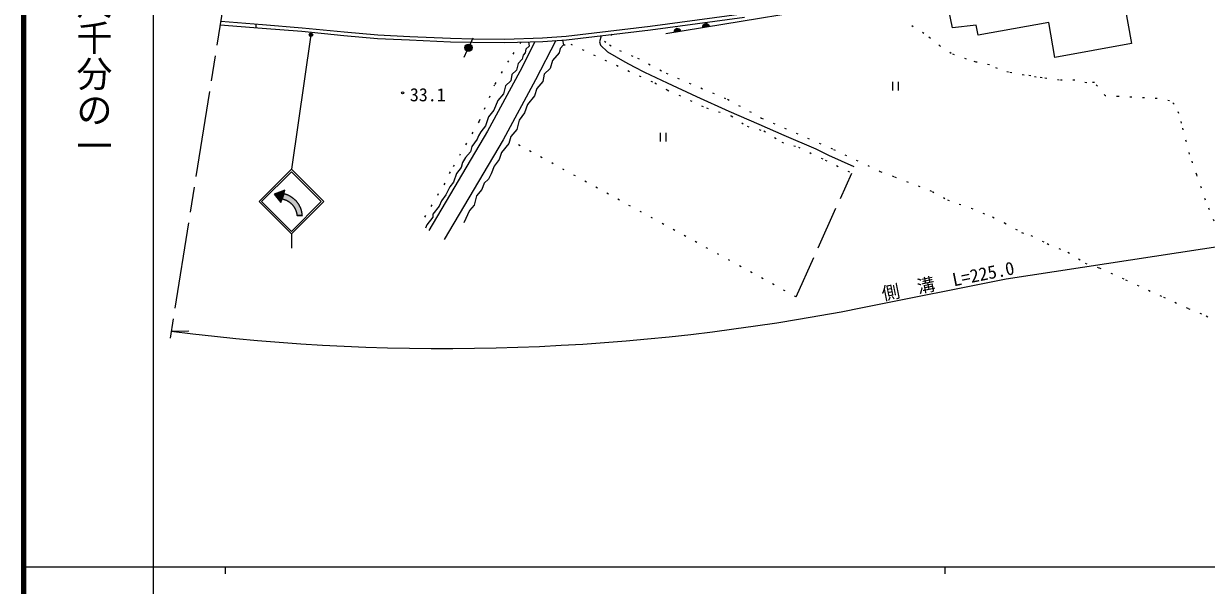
# Model space of a CAD drawing. Units: millimetres, scale not verified. Extents: x 40000 to 680000, y 20000 to 380000.
# Drawn here: x 40000 to 204355, y 202409 to 280455 of the extents above; entities that cross this region are included whole.
import ezdxf
from ezdxf.enums import TextEntityAlignment as Align

# ---------------------------------------------------------------- set-up
doc = ezdxf.new("R2010")
doc.units = ezdxf.units.MM
doc.header["$LTSCALE"] = 1000
for name, pattern in [('CHAIN', [18.5, 12, -1.5, 3.5, -1.5]), ('DASHED', [7.5, 6, -1.5]), ('DOTTED', [1.75, 0.25, -1.5])]:
    doc.linetypes.add(name, pattern=pattern)
for name, color, linetype, lineweight in [('M-BGD', 7, 'Continuous', 13), ('M-BMK', 2, 'CHAIN', 13), ('M-STR-HTXT', 7, 'Continuous', 13), ('M-STR-STRC', 7, 'Continuous', 13), ('M-TTL', 2, 'Continuous', 140), ('M-TTL-BAND', 7, 'Continuous', 25)]:
    doc.layers.add(name, color=color, linetype=linetype, lineweight=lineweight)
doc.styles.add('@ＭＳ ゴシック', font='')
doc.styles.add('ＭＳ ゴシック', font='')
doc.styles.get('@ＭＳ ゴシック').set_extended_font_data('@MS Gothic')
doc.styles.get('ＭＳ ゴシック').set_extended_font_data('MS Gothic')

msp = doc.modelspace()

# ---------------------------------------------------------------- hatches: boundary and pattern name
at = {"layer": 'M-BGD'}
for points in [[(130352, 279278, -0.82183), (131330, 279439)], [(134322, 279931, -0.82183), (135299, 280092)], [(101605, 276658, -1), (102028, 277564, -1)]]:
    msp.add_hatch(color=256, dxfattribs=at).paths.add_polyline_path(points)
at = {"layer": 'M-STR-HTXT'}
msp.add_hatch(color=256, dxfattribs=at).paths.add_polyline_path([(80149, 279023, -0.41421), (80049, 278684, -0.41421), (79709, 278784, -1)])
at = {"layer": 'M-STR-STRC'}
for points in [[(76138, 256816), (76304, 257335), (74834, 256771), (75746, 255587), (75911, 256106), (75911, 256106)], [(76142, 256829), (76142, 256829), (76304, 257335), (74834, 256771), (75746, 255587), (75911, 256106), (75911, 256106)], [(78043, 255604), (78007, 255650), (77970, 255695), (77933, 255739), (77895, 255783), (77856, 255826), (77816, 255868), (77775, 255910), (77734, 255951), (77692, 255991), (77650, 256030), (77606, 256069), (77562, 256107), (77518, 256144), (77473, 256181), (77427, 256216), (77380, 256251), (77333, 256285), (77285, 256318), (77237, 256350), (77188, 256382), (77139, 256412), (77089, 256442), (77039, 256471), (76988, 256499), (76936, 256526), (76885, 256552), (76832, 256577), (76780, 256602), (76727, 256625), (76673, 256648), (76619, 256669), (76565, 256690), (76510, 256710), (76455, 256728), (76400, 256746), (76344, 256763), (76288, 256779), (76232, 256793), (76176, 256807), (76138, 256816), (75911, 256106), (75916, 256105), (75960, 256096), (76004, 256086), (76048, 256075), (76091, 256064), (76135, 256052), (76178, 256039), (76221, 256025), (76264, 256010), (76306, 255995), (76348, 255979), (76390, 255962), (76432, 255945), (76473, 255927), (76514, 255908), (76555, 255888), (76595, 255868), (76635, 255847), (76674, 255825), (76714, 255803), (76752, 255780), (76791, 255756), (76829, 255732), (76866, 255706), (76903, 255681), (76940, 255654), (76976, 255627), (77012, 255600), (77047, 255571), (77082, 255543), (77116, 255513), (77150, 255483), (77183, 255452), (77215, 255421), (77247, 255389), (77279, 255357), (77310, 255324), (77340, 255291), (77370, 255257), (77399, 255222), (77427, 255188), (77455, 255152), (77483, 255116), (77509, 255080), (77535, 255043), (77561, 255006), (77586, 254968), (77610, 254930), (77633, 254891), (77656, 254852), (77678, 254813), (77699, 254773), (77720, 254733), (77740, 254692), (77759, 254652), (77778, 254610), (77795, 254569), (77812, 254527), (77829, 254485), (77844, 254443), (77859, 254400), (77873, 254357), (77887, 254314), (77899, 254271), (77911, 254227), (77922, 254184), (77933, 254140), (77942, 254096), (77951, 254051), (77959, 254007), (77966, 253962), (77973, 253918), (77978, 253873), (77983, 253828), (77987, 253783), (78731, 253784), (78727, 253842), (78721, 253900), (78715, 253958), (78708, 254015), (78699, 254073), (78690, 254130), (78680, 254187), (78669, 254244), (78656, 254301), (78643, 254358), (78629, 254414), (78614, 254470), (78597, 254526), (78580, 254581), (78562, 254636), (78543, 254691), (78523, 254746), (78502, 254800), (78480, 254854), (78457, 254907), (78433, 254960), (78409, 255012), (78383, 255065), (78356, 255116), (78329, 255167), (78301, 255218), (78271, 255268), (78241, 255318), (78210, 255367), (78179, 255416), (78146, 255464), (78112, 255511), (78078, 255558)]]:
    msp.add_hatch(color=256, dxfattribs=at).paths.add_polyline_path(points)

# ---------------------------------------------------------------- linework, layer by layer
at = {"layer": 'M-BGD'}
for p, q in [((129261, 279098), (158123, 283849)), ((72292, 279890), (72331, 280388)), ((130352, 279278), (131330, 279439)), ((134322, 279931), (135299, 280092)), ((102028, 277564), (102451, 278471)), ((101605, 276658), (101182, 275752)), ((160747, 272362), (160747, 271162)), ((161547, 272362), (161547, 271162)), ((128439, 265301), (128439, 264101)), ((129239, 265301), (129239, 264101))]:
    msp.add_line(p, q, dxfattribs=at)
at = {"layer": 'M-BGD', "linetype": 'DOTTED'}
msp.add_line((147363, 242479), (107565, 264278), dxfattribs=at)
at = {"layer": 'M-BGD', "linetype": 'DASHED'}
msp.add_line((147363, 242479), (155077, 259695), dxfattribs=at)
at = {"layer": 'M-BGD'}
for points in [[(165379, 285189), (190144, 289914), (190450, 288015), (191177, 288108), (191679, 285565), (192509, 285729), (193945, 277682), (183322, 275767), (182446, 280628), (172668, 278866), (172382, 280251), (169096, 279864), (168551, 282306), (165780, 281964), (165382, 285190)], [(67318, 280286), (73168, 279820), (78676, 279391), (84485, 278817), (89189, 278396), (93643, 278184), (99307, 277922), (102437, 277866), (106863, 277822), (112136, 277978), (115429, 278197), (127107, 279610), (140197, 281379)], [(67397, 280781), (73207, 280318), (78720, 279889), (84532, 279315), (89223, 278895), (93667, 278683), (99323, 278421), (102444, 278366), (106858, 278322), (112112, 278478), (115383, 278695), (127043, 280106), (140117, 281873)], [(110153, 277920), (110258, 277331), (109766, 276894), (109681, 276402), (109431, 276078), (109254, 275540), (108722, 274913), (108478, 273983), (107863, 273391), (107691, 272522), (106981, 271816), (106660, 270695), (105883, 269794), (105340, 268455), (104585, 267524), (104190, 266280), (103543, 265420), (103194, 264863), (103036, 264406), (102268, 263394), (102081, 262656), (101395, 261859), (100983, 261142), (100812, 260457), (100131, 259630), (99734, 258451), (99206, 257773), (98690, 256663), (98065, 255826), (97748, 255085), (96873, 253962), (96871, 253552), (96022, 252519), (95833, 252041)], [(111059, 277947), (108933, 273789), (104476, 265521), (96285, 251718)], [(113945, 278098), (111147, 272627), (106652, 264289), (98435, 250442)], [(114883, 278160), (115023, 277499), (114555, 276992), (114419, 276386), (113470, 275355), (113147, 274219), (112336, 273431), (112156, 272419), (111335, 271430), (110986, 270418), (110018, 269221), (109613, 268071), (108860, 267039), (108533, 265742), (107708, 264762), (107422, 263793), (106400, 262572), (106089, 261561), (105375, 260664), (104981, 259585), (104595, 258848), (103976, 258309), (103675, 257409), (102942, 256537), (102613, 255221), (101971, 254486), (101148, 252780)], [(120269, 278782), (120009, 277945), (120158, 277488), (121135, 276543), (123567, 275136), (124851, 274446), (126254, 273727), (129433, 272213), (133495, 270342), (138002, 268287), (142160, 266483), (145637, 264983), (150064, 263051), (151835, 262167), (155372, 260594)]]:
    msp.add_lwpolyline(points, dxfattribs=at)
at = {"layer": 'M-BGD', "linetype": 'DOTTED'}
for points in [[(205455, 252992), (204225, 255934), (203025, 259461), (202023, 262318), (200917, 266621), (200536, 267956), (199890, 269288), (199254, 269733), (197490, 270060), (192117, 270339), (190330, 270417), (188796, 272294), (187735, 272222), (186066, 272620), (183907, 272620), (181529, 272930), (180701, 273012), (179950, 273211), (179028, 273294), (176874, 273695), (175348, 274231), (174202, 274724), (172350, 275123), (171020, 275539), (168915, 276288), (167382, 277341), (165114, 279104), (162611, 280637)], [(109075, 277888), (107362, 275310), (105452, 271976), (103289, 266886), (99254, 259845), (98517, 258297), (95455, 253122)], [(121795, 278967), (120705, 278034), (121427, 277517), (122805, 276733), (125309, 275672), (129273, 273571), (137807, 269944), (142534, 267339), (152539, 262979), (159035, 259926), (161039, 259175), (166289, 257131), (168368, 255968), (171677, 254803), (174650, 253597), (176316, 252787), (178686, 251429), (179985, 251023), (182250, 249885), (185128, 248718), (187518, 247160), (189470, 246530), (193134, 244865), (198386, 242465), (201834, 240887), (204344, 239835), (205871, 239109)], [(115023, 277499), (116017, 277596), (127704, 272209), (129443, 271243), (134873, 268737), (138333, 267648), (140533, 266199), (142878, 265553), (145352, 263987), (147658, 263295), (151392, 261499), (155077, 259695)]]:
    msp.add_lwpolyline(points, dxfattribs=at)
at = {"layer": 'M-BGD'}
for centre, radius in [((101816, 277111), 500), ((92666, 270839), 150)]:
    msp.add_circle(centre, radius, dxfattribs=at)
for centre in [(130857, 279262), (134826, 279915)]:
    msp.add_arc(centre, 505, 20.51779, 178.17598, dxfattribs=at)
at = {"layer": 'M-BMK'}
msp.add_line((71693, 307582), (60338, 236739), dxfattribs=at)
at = {"layer": 'M-STR-HTXT'}
for p, q in [((79929, 278904), (77211, 260238)), ((60496, 237727), (62951, 237761))]:
    msp.add_line(p, q, dxfattribs=at)
msp.add_lwpolyline([(156575, 241006), (176533, 244997), (272952, 259732)], dxfattribs=at)
msp.add_circle((79929, 278904), 250, dxfattribs=at)
msp.add_arc((98437, 535312), 299993, 262.73421, 281.17454, dxfattribs=at)
at = {"layer": 'M-STR-STRC'}
for p, q in [((72711, 255738), (77211, 260238)), ((73064, 255738), (77211, 259884)), ((81711, 255738), (77211, 260238)), ((81357, 255738), (77211, 259884)), ((76304, 257335), (74834, 256771)), ((74834, 256771), (75746, 255587)), ((75746, 255587), (76304, 257335)), ((72711, 255738), (77211, 251237)), ((73064, 255738), (77211, 251591)), ((77211, 251591), (81357, 255738)), ((77211, 251238), (81711, 255738)), ((78731, 253784), (77987, 253783)), ((77211, 251237), (77211, 249238))]:
    msp.add_line(p, q, dxfattribs=at)
for points in [[(76304, 257335), (74834, 256771), (75746, 255587)], [(76304, 257335), (74834, 256771), (75746, 255587)], [(76138, 256816), (76304, 257335), (74834, 256771), (75746, 255587), (75911, 256106)], [(76138, 256816), (75911, 256106), (75911, 256106), (75916, 256105), (75960, 256096), (76004, 256086), (76048, 256075), (76091, 256064), (76135, 256052), (76178, 256039), (76221, 256025), (76264, 256010), (76306, 255995), (76348, 255979), (76390, 255962), (76432, 255945), (76473, 255927), (76514, 255908), (76555, 255888), (76595, 255868), (76635, 255847), (76674, 255825), (76714, 255803), (76752, 255780), (76791, 255756), (76829, 255732), (76866, 255706), (76903, 255681), (76940, 255654), (76976, 255627), (77012, 255600), (77047, 255571), (77082, 255543), (77116, 255513), (77150, 255483), (77183, 255452), (77215, 255421), (77247, 255389), (77279, 255357), (77310, 255324), (77340, 255291), (77370, 255257), (77399, 255222), (77427, 255188), (77455, 255152), (77483, 255116), (77509, 255080), (77535, 255043), (77561, 255006), (77586, 254968), (77610, 254930), (77633, 254891), (77656, 254852), (77678, 254813), (77699, 254773), (77720, 254733), (77740, 254692), (77759, 254652), (77778, 254610), (77795, 254569), (77812, 254527), (77829, 254485), (77844, 254443), (77859, 254400), (77873, 254357), (77887, 254314), (77899, 254271), (77911, 254227), (77922, 254184), (77933, 254140), (77942, 254096), (77951, 254051), (77959, 254007), (77966, 253962), (77973, 253918), (77978, 253873), (77983, 253828), (77987, 253783), (77987, 253783), (78731, 253784), (78731, 253784), (78727, 253842), (78721, 253900), (78715, 253958), (78708, 254015), (78699, 254073), (78690, 254130), (78680, 254187), (78669, 254244), (78656, 254301), (78643, 254358), (78629, 254414), (78614, 254470), (78597, 254526), (78580, 254581), (78562, 254636), (78543, 254691), (78523, 254746), (78502, 254800), (78480, 254854), (78457, 254907), (78433, 254960), (78409, 255012), (78383, 255065), (78356, 255116), (78329, 255167), (78301, 255218), (78271, 255268), (78241, 255318), (78210, 255367), (78179, 255416), (78146, 255464), (78112, 255511), (78078, 255558), (78043, 255604), (78007, 255650), (77970, 255695), (77933, 255739), (77895, 255783), (77856, 255826), (77816, 255868), (77775, 255910), (77734, 255951), (77692, 255991), (77650, 256030), (77606, 256069), (77562, 256107), (77518, 256144), (77473, 256181), (77427, 256216), (77380, 256251), (77333, 256285), (77285, 256318), (77237, 256350), (77188, 256382), (77139, 256412), (77089, 256442), (77039, 256471), (76988, 256499), (76936, 256526), (76885, 256552), (76832, 256577), (76780, 256602), (76727, 256625), (76673, 256648), (76619, 256669), (76565, 256690), (76510, 256710), (76455, 256728), (76400, 256746), (76344, 256763), (76288, 256779), (76232, 256793), (76176, 256807)]]:
    msp.add_lwpolyline(points, close=True, dxfattribs=at)
at = {"layer": 'M-TTL'}
msp.add_line((40000, 380000), (40000, 20000), dxfattribs=at)
at = {"layer": 'M-TTL-BAND'}
for p, q in [((58000, 370000), (58000, 20000)), ((40000, 205000), (579000, 205000)), ((68000, 205000), (68000, 204000)), ((168000, 205000), (168000, 204000))]:
    msp.add_line(p, q, dxfattribs=at)

# ---------------------------------------------------------------- texts
at = {"layer": 'M-BGD', "style": 'ＭＳ ゴシック'}
msp.add_text('33.1', height=1833, dxfattribs=at).set_placement((93666, 270578), align=Align.MIDDLE_LEFT)
at = {"layer": 'M-STR-HTXT', "style": 'ＭＳ ゴシック'}
msp.add_text('側\u3000溝\u3000L=225.0', height=1833, rotation=11.308, dxfattribs=at).set_placement((168738, 243280), align=Align.BOTTOM_CENTER)
at = {"layer": 'M-TTL-BAND', "style": '@ＭＳ ゴシック'}
msp.add_text('縮尺千分の一', height=3666, rotation=270, dxfattribs=at).set_placement((49777, 261030), align=Align.MIDDLE_RIGHT)

doc.saveas('drawing.dxf')
